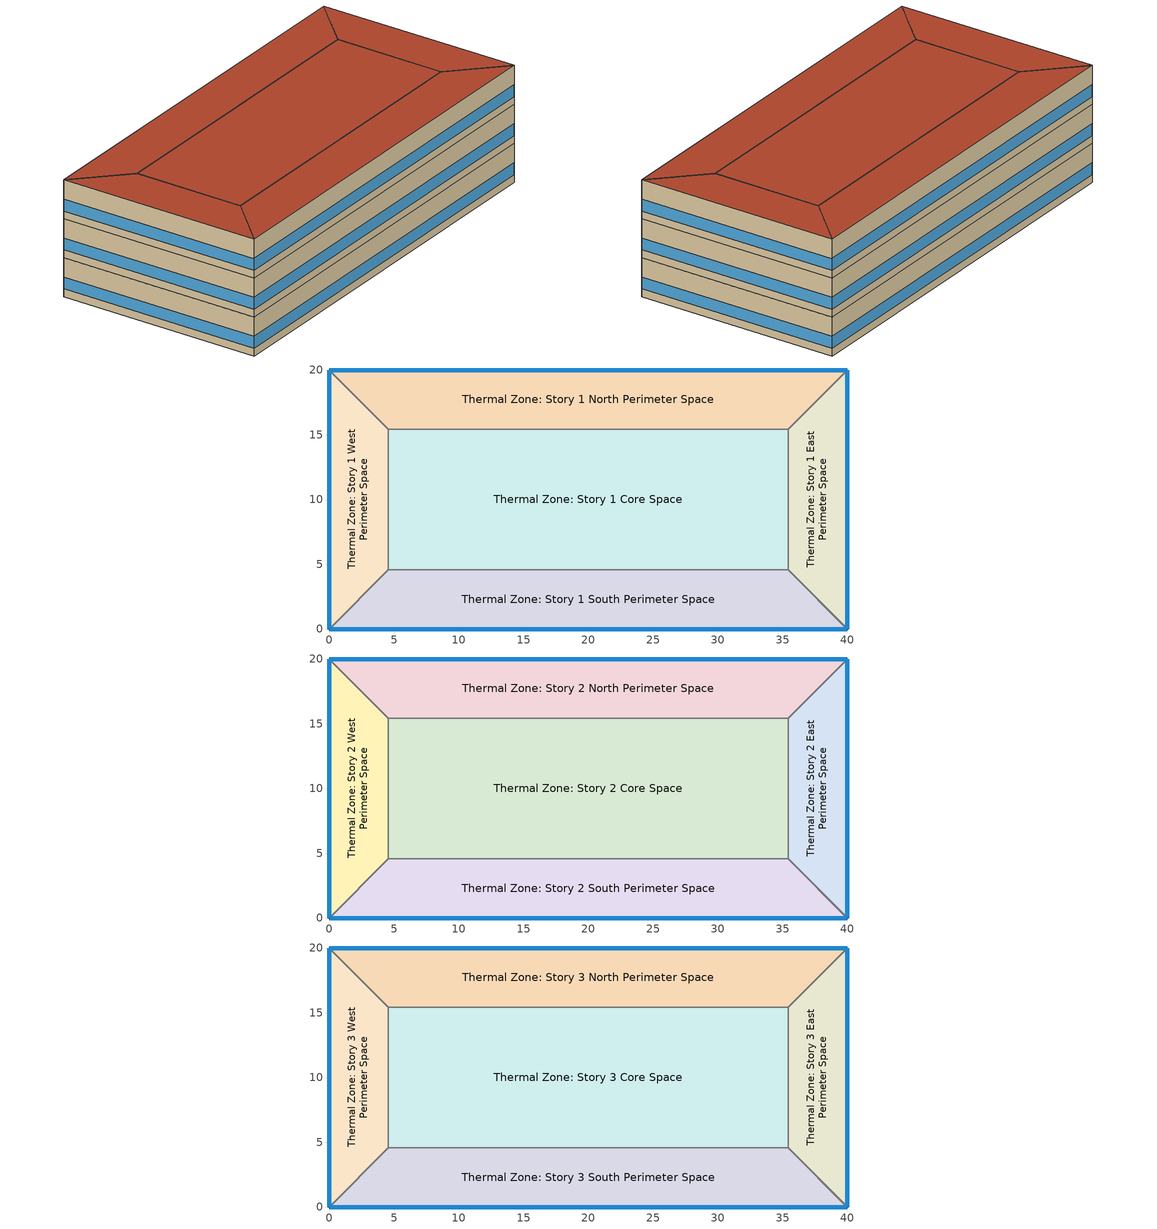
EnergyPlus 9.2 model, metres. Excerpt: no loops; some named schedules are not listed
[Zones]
Thermal Zone: Story 1 Core Space
 floor ground (ExtSlabCarpet 4in ClimateZone 1-8): 35.43,15.43 35.43,4.57 4.57,4.57 4.57,15.43 z0
 wall to Thermal Zone: Story 1 West Perimeter Space (Interior Wall): 4.57,15.43 4.57,4.57 z0:3.8
 wall to Thermal Zone: Story 1 North Perimeter Space (Interior Wall): 35.43,15.43 4.57,15.43 z0:3.8
 wall to Thermal Zone: Story 1 East Perimeter Space (Interior Wall): 35.43,4.57 35.43,15.43 z0:3.8
 wall to Thermal Zone: Story 1 South Perimeter Space (Interior Wall): 4.57,4.57 35.43,4.57 z0:3.8
Thermal Zone: Story 1 East Perimeter Space
 floor ground (ExtSlabCarpet 4in ClimateZone 1-8): 40,20 40,0 35.43,4.57 35.43,15.43 z0
 wall outside (ASHRAE 90.1-2007 ExtWall Mass ClimateZone 5): 40,0 40,20 z0:3.8
 wall to Thermal Zone: Story 1 South Perimeter Space (Interior Wall): 35.43,4.57 40,0 z0:3.8
 wall to Thermal Zone: Story 1 North Perimeter Space (Interior Wall): 40,20 35.43,15.43 z0:3.8
 window (ASHRAE 90.1-2007 ExtWindow Metal ClimateZone 4-6): 40,0.03 40,19.97 z0.76:1.9
Thermal Zone: Story 1 North Perimeter Space
 floor ground (ExtSlabCarpet 4in ClimateZone 1-8): 40,20 35.43,15.43 4.57,15.43 0,20 z0
 wall outside (ASHRAE 90.1-2007 ExtWall Mass ClimateZone 5): 40,20 0,20 z0:3.8
 wall to Thermal Zone: Story 1 West Perimeter Space (Interior Wall): 0,20 4.57,15.43 z0:3.8
 window (ASHRAE 90.1-2007 ExtWindow Metal ClimateZone 4-6): 39.97,20 0.03,20 z0.76:1.9
Thermal Zone: Story 1 South Perimeter Space
 floor ground (ExtSlabCarpet 4in ClimateZone 1-8): 35.43,4.57 40,0 0,0 4.57,4.57 z0
 wall outside (ASHRAE 90.1-2007 ExtWall Mass ClimateZone 5): 0,0 40,0 z0:3.8
 wall to Thermal Zone: Story 1 West Perimeter Space (Interior Wall): 4.57,4.57 0,0 z0:3.8
 window (ASHRAE 90.1-2007 ExtWindow Metal ClimateZone 4-6): 0.03,0 39.97,0 z0.76:1.9
Thermal Zone: Story 1 West Perimeter Space
 floor ground (ExtSlabCarpet 4in ClimateZone 1-8): 0,20 4.57,15.43 4.57,4.57 0,0 z0
 wall outside (ASHRAE 90.1-2007 ExtWall Mass ClimateZone 5): 0,20 0,0 z0:3.8
 window (ASHRAE 90.1-2007 ExtWindow Metal ClimateZone 4-6): 0,19.97 0,0.03 z0.76:1.9
Thermal Zone: Story 2 Core Space
 floor to Thermal Zone: Story 1 Core Space (Interior Floor): 35.43,15.43 35.43,4.57 4.57,4.57 4.57,15.43 z3.8
 wall to Thermal Zone: Story 2 West Perimeter Space (Interior Wall): 4.57,15.43 4.57,4.57 z3.8:7.6
 wall to Thermal Zone: Story 2 North Perimeter Space (Interior Wall): 35.43,15.43 4.57,15.43 z3.8:7.6
 wall to Thermal Zone: Story 2 East Perimeter Space (Interior Wall): 35.43,4.57 35.43,15.43 z3.8:7.6
 wall to Thermal Zone: Story 2 South Perimeter Space (Interior Wall): 4.57,4.57 35.43,4.57 z3.8:7.6
Thermal Zone: Story 2 East Perimeter Space
 floor to Thermal Zone: Story 1 East Perimeter Space (Interior Floor): 40,20 40,0 35.43,4.57 35.43,15.43 z3.8
 wall outside (ASHRAE 90.1-2007 ExtWall Mass ClimateZone 5): 40,0 40,20 z3.8:7.6
 wall to Thermal Zone: Story 2 South Perimeter Space (Interior Wall): 35.43,4.57 40,0 z3.8:7.6
 wall to Thermal Zone: Story 2 North Perimeter Space (Interior Wall): 40,20 35.43,15.43 z3.8:7.6
 window (ASHRAE 90.1-2007 ExtWindow Metal ClimateZone 4-6): 40,0.03 40,19.97 z4.56:5.7
Thermal Zone: Story 2 North Perimeter Space
 floor to Thermal Zone: Story 1 North Perimeter Space (Interior Floor): 40,20 35.43,15.43 4.57,15.43 0,20 z3.8
 wall outside (ASHRAE 90.1-2007 ExtWall Mass ClimateZone 5): 40,20 0,20 z3.8:7.6
 wall to Thermal Zone: Story 2 West Perimeter Space (Interior Wall): 0,20 4.57,15.43 z3.8:7.6
 window (ASHRAE 90.1-2007 ExtWindow Metal ClimateZone 4-6): 39.97,20 0.03,20 z4.56:5.7
Thermal Zone: Story 2 South Perimeter Space
 floor to Thermal Zone: Story 1 South Perimeter Space (Interior Floor): 35.43,4.57 40,0 0,0 4.57,4.57 z3.8
 wall outside (ASHRAE 90.1-2007 ExtWall Mass ClimateZone 5): 0,0 40,0 z3.8:7.6
 wall to Thermal Zone: Story 2 West Perimeter Space (Interior Wall): 4.57,4.57 0,0 z3.8:7.6
 window (ASHRAE 90.1-2007 ExtWindow Metal ClimateZone 4-6): 0.03,0 39.97,0 z4.56:5.7
Thermal Zone: Story 2 West Perimeter Space
 floor to Thermal Zone: Story 1 West Perimeter Space (Interior Floor): 0,20 4.57,15.43 4.57,4.57 0,0 z3.8
 wall outside (ASHRAE 90.1-2007 ExtWall Mass ClimateZone 5): 0,20 0,0 z3.8:7.6
 window (ASHRAE 90.1-2007 ExtWindow Metal ClimateZone 4-6): 0,19.97 0,0.03 z4.56:5.7
Thermal Zone: Story 3 Core Space
 floor to Thermal Zone: Story 2 Core Space (Interior Floor): 35.43,15.43 35.43,4.57 4.57,4.57 4.57,15.43 z7.6
 wall to Thermal Zone: Story 3 West Perimeter Space (Interior Wall): 4.57,15.43 4.57,4.57 z7.6:11.4
 wall to Thermal Zone: Story 3 North Perimeter Space (Interior Wall): 35.43,15.43 4.57,15.43 z7.6:11.4
 wall to Thermal Zone: Story 3 East Perimeter Space (Interior Wall): 35.43,4.57 35.43,15.43 z7.6:11.4
 wall to Thermal Zone: Story 3 South Perimeter Space (Interior Wall): 4.57,4.57 35.43,4.57 z7.6:11.4
 roof outside (ASHRAE 90.1-2007 ExtRoof IEAD ClimateZone 2-8): 35.43,4.57 35.43,15.43 4.57,15.43 4.57,4.57 z11.4
Thermal Zone: Story 3 East Perimeter Space
 floor to Thermal Zone: Story 2 East Perimeter Space (Interior Floor): 40,20 40,0 35.43,4.57 35.43,15.43 z7.6
 wall outside (ASHRAE 90.1-2007 ExtWall Mass ClimateZone 5): 40,0 40,20 z7.6:11.4
 wall to Thermal Zone: Story 3 South Perimeter Space (Interior Wall): 35.43,4.57 40,0 z7.6:11.4
 wall to Thermal Zone: Story 3 North Perimeter Space (Interior Wall): 40,20 35.43,15.43 z7.6:11.4
 window (ASHRAE 90.1-2007 ExtWindow Metal ClimateZone 4-6): 40,0.03 40,19.97 z8.36:9.5
 roof outside (ASHRAE 90.1-2007 ExtRoof IEAD ClimateZone 2-8): 40,0 40,20 35.43,15.43 35.43,4.57 z11.4
Thermal Zone: Story 3 North Perimeter Space
 floor to Thermal Zone: Story 2 North Perimeter Space (Interior Floor): 40,20 35.43,15.43 4.57,15.43 0,20 z7.6
 wall outside (ASHRAE 90.1-2007 ExtWall Mass ClimateZone 5): 40,20 0,20 z7.6:11.4
 wall to Thermal Zone: Story 3 West Perimeter Space (Interior Wall): 0,20 4.57,15.43 z7.6:11.4
 window (ASHRAE 90.1-2007 ExtWindow Metal ClimateZone 4-6): 39.97,20 0.03,20 z8.36:9.5
 roof outside (ASHRAE 90.1-2007 ExtRoof IEAD ClimateZone 2-8): 35.43,15.43 40,20 0,20 4.57,15.43 z11.4
Thermal Zone: Story 3 South Perimeter Space
 floor to Thermal Zone: Story 2 South Perimeter Space (Interior Floor): 35.43,4.57 40,0 0,0 4.57,4.57 z7.6
 wall outside (ASHRAE 90.1-2007 ExtWall Mass ClimateZone 5): 0,0 40,0 z7.6:11.4
 wall to Thermal Zone: Story 3 West Perimeter Space (Interior Wall): 4.57,4.57 0,0 z7.6:11.4
 window (ASHRAE 90.1-2007 ExtWindow Metal ClimateZone 4-6): 0.03,0 39.97,0 z8.36:9.5
 roof outside (ASHRAE 90.1-2007 ExtRoof IEAD ClimateZone 2-8): 40,0 35.43,4.57 4.57,4.57 0,0 z11.4
Thermal Zone: Story 3 West Perimeter Space
 floor to Thermal Zone: Story 2 West Perimeter Space (Interior Floor): 0,20 4.57,15.43 4.57,4.57 0,0 z7.6
 wall outside (ASHRAE 90.1-2007 ExtWall Mass ClimateZone 5): 0,20 0,0 z7.6:11.4
 window (ASHRAE 90.1-2007 ExtWindow Metal ClimateZone 4-6): 0,19.97 0,0.03 z8.36:9.5
 roof outside (ASHRAE 90.1-2007 ExtRoof IEAD ClimateZone 2-8): 0,0 4.57,4.57 4.57,15.43 0,20 z11.4
[Building]
Building 1: North Axis {deg}=0; Terrain=Suburbs; Loads Convergence Tolerance Value=.04; Temperature Convergence Tolerance Value {deltaC}=.4; Solar Distribution=FullExterior; Maximum Number of Warmup Days=25; Minimum Number of Warmup Days=6
[Site:Location]
Site 1: Latitude {deg}=41.98; Longitude {deg}=-87.92; Time Zone {hr}=-6; Elevation {m}=201
[SizingPeriod:DesignDay] Month=7; Day of Month=21; Day Type=SummerDesignDay; Daily Dry-Bulb Temperature Range {deltaC}=10.5; Dry-Bulb Temperature Range Modifier Type=DefaultMultipliers; Barometric Pressure {Pa}=98934; Wind Speed {m/s}=5.2; Wind Direction {deg}=230; Rain Indicator=No; Snow Indicator=No; Daylight Saving Time Indicator=No; Solar Model Indicator=ASHRAETau; ASHRAE Clear Sky Optical Depth for Beam Irradiance (taub)=0.455; ASHRAE Clear Sky Optical Depth for Diffuse Irradiance (taud)=2.05
Name | Maximum Dry-Bulb Temperature {C} | Humidity Condition Type | Wetbulb or DewPoint at Maximum Dry-Bulb {C} | Enthalpy at Maximum Dry-Bulb {J/kg}
Chicago Ohare Intl Ap Ann Clg .4% Condns DB=>MWB | 33.3 | Wetbulb | 23.7
Chicago Ohare Intl Ap Ann Clg .4% Condns DP=>MDB | 28.9 | Dewpoint | 23.8
Chicago Ohare Intl Ap Ann Clg .4% Condns Enth=>MDB | 31.4 | Enthalpy |  | 79200
Chicago Ohare Intl Ap Ann Clg .4% Condns WB=>MDB | 31.2 | Wetbulb | 25.5
[Material] Thermal Absorptance=0.9
Name | Roughness | Thickness {m} | Conductivity {W/m-K} | Density {kg/m3} | Specific Heat {J/kg-K} | Solar Absorptance | Visible Absorptance
1/2IN Gypsum | Smooth | 0.0127 | 0.16 | 784.9 | 830 | 0.4 | 0.4
1IN Stucco | Smooth | 0.0253 | 0.6918 | 1858 | 837 | 0.92 | 0.92
8IN CONCRETE HW RefBldg | Rough | 0.2032 | 1.311 | 2240 | 836.8 | 0.7 | 0.7
F16 Acoustic tile | MediumSmooth | 0.0191 | 0.06 | 368 | 590 | 0.3 | 0.3
G01a 19mm gypsum board | MediumSmooth | 0.019 | 0.16 | 800 | 1090 | 0.4 | 0.4
IEAD Roof Insulation R-19.72 IP | MediumRough | 0.170137 | 0.049 | 265 | 836.8 | 0.7 | 0.7
M11 100mm lightweight concrete | MediumRough | 0.1016 | 0.53 | 1280 | 840 | 0.5 | 0.5
Mass Wall Insulation R-8.72 IP | MediumRough | 0.075271 | 0.049 | 265 | 836.8 | 0.7 | 0.7
MAT-CC05 4 HW CONCRETE | Rough | 0.1016 | 1.311 | 2240 | 836.8 | 0.85 | 0.85
Metal Decking | MediumSmooth | 0.0015 | 45.006 | 7680 | 418.4 | 0.6 | 0.6
Roof Membrane | VeryRough | 0.0095 | 0.16 | 1121.29 | 1460 | 0.7 | 0.7
[Material:AirGap]
Name | Thermal Resistance {m2-K/W}
F04 Wall air space resistance | 0.15
F05 Ceiling air space resistance | 0.18
[Material:NoMass]
CP02 CARPET PAD: Roughness=Smooth; Thermal Resistance {m2-K/W}=0.1; Thermal Absorptance=0.9; Solar Absorptance=0.8; Visible Absorptance=0.8
[WindowMaterial:SimpleGlazingSystem]
Fixed Window 3.12/0.40/0.31: U-Factor {W/m2-K}=3.12304; Solar Heat Gain Coefficient=0.4; Visible Transmittance=0.31
[Construction]
ASHRAE 90.1-2007 ExtRoof IEAD ClimateZone 2-8: Roof Membrane, IEAD Roof Insulation R-19.72 IP, Metal Decking
ASHRAE 90.1-2007 ExtWall Mass ClimateZone 5: 1IN Stucco, 8IN CONCRETE HW RefBldg, Mass Wall Insulation R-8.72 IP, 1/2IN Gypsum
ASHRAE 90.1-2007 ExtWindow Metal ClimateZone 4-6: Fixed Window 3.12/0.40/0.31
ExtSlabCarpet 4in ClimateZone 1-8: MAT-CC05 4 HW CONCRETE, CP02 CARPET PAD
Interior Floor: F16 Acoustic tile, F05 Ceiling air space resistance, M11 100mm lightweight concrete
Interior Wall: G01a 19mm gypsum board, F04 Wall air space resistance, G01a 19mm gypsum board
[Zone] Type=1; Multiplier=1; Ceiling Height {m}=Autocalculate; Volume {m3}=Autocalculate; Floor Area {m2}=Autocalculate
Thermal Zone: Story 1 Core Space; Thermal Zone: Story 1 East Perimeter Space; Thermal Zone: Story 1 North Perimeter Space; Thermal Zone: Story 1 South Perimeter Space; Thermal Zone: Story 1 West Perimeter Space; Thermal Zone: Story 2 Core Space; Thermal Zone: Story 2 East Perimeter Space; Thermal Zone: Story 2 North Perimeter Space; Thermal Zone: Story 2 South Perimeter Space; Thermal Zone: Story 2 West Perimeter Space; Thermal Zone: Story 3 Core Space; Thermal Zone: Story 3 East Perimeter Space; Thermal Zone: Story 3 North Perimeter Space; Thermal Zone: Story 3 South Perimeter Space; Thermal Zone: Story 3 West Perimeter Space
[ZoneControl:Thermostat]
Thermal Zone: Story 1 East Perimeter Space Thermostat: Zone or ZoneList=Thermal Zone: Story 1 East Perimeter Space; Control Type Schedule=Thermal Zone: Story 1 East Perimeter Space Thermostat Schedule; Control 1=Thermostat Setpoint Dual Setpoint 2
[ThermostatSetpoint:DualSetpoint]
Thermostat Setpoint Dual Setpoint 2: Heating Setpoint Temperature Schedule=Large Office HtgSetp; Cooling Setpoint Temperature Schedule=Large Office ClgSetp
[Fan:ConstantVolume]
PTHP CV Fan: Availability Schedule=Always On Discrete 1; Fan Total Efficiency=0.7; Pressure Rise {Pa}=250; Maximum Flow Rate {m3/s}=AutoSize; Motor Efficiency=0.9; Motor In Airstream Fraction=1
[Coil:Cooling:DX:SingleSpeed]
PTHP 1 Spd DX Clg Coil: Availability Schedule=Always On Discrete 1; Gross Rated Total Cooling Capacity {W}=Autosize; Gross Rated Sensible Heat Ratio=Autosize; Gross Rated Cooling COP {W/W}=3; Rated Air Flow Rate {m3/s}=Autosize; Rated Evaporator Fan Power Per Volume Flow Rate {W/(m3/s)}=773.3; Total Cooling Capacity Function of Temperature Curve=OS:Curve:Biquadratic 9; Total Cooling Capacity Function of Flow Fraction Curve=OS:Curve:Quadratic 11; Energy Input Ratio Function of Temperature Curve=OS:Curve:Biquadratic 10; Energy Input Ratio Function of Flow Fraction Curve=OS:Curve:Quadratic 12; Part Load Fraction Correlation Curve=OS:Curve:Quadratic 13; Minimum Outdoor Dry-Bulb Temperature for Compressor Operation {C}=-25; Nominal Time for Condensate Removal to Begin {s}=0; Ratio of Initial Moisture Evaporation Rate and Steady State Latent Capacity=0; Maximum Cycling Rate {cycles/hr}=0; Latent Capacity Time Constant {s}=0; Condenser Type=AirCooled; Evaporative Condenser Effectiveness=0; Evaporative Condenser Pump Rated Power Consumption {W}=0; Crankcase Heater Capacity {W}=0; Maximum Outdoor Dry-Bulb Temperature for Crankcase Heater Operation {C}=0; Basin Heater Capacity {W/K}=0; Basin Heater Setpoint Temperature {C}=10
[Zone equipment]
Thermal Zone: Story 1 East Perimeter Space: PTHP
[Sizing:Zone]
Thermal Zone: Story 1 East Perimeter Space: Zone Cooling Design Supply Air Temperature Input Method=SupplyAirTemperature; Zone Cooling Design Supply Air Temperature {C}=14; Zone Heating Design Supply Air Temperature Input Method=SupplyAirTemperature; Zone Heating Design Supply Air Temperature {C}=40; Zone Cooling Design Supply Air Humidity Ratio {kgWater/kgDryAir}=0.0085; Zone Heating Design Supply Air Humidity Ratio {kgWater/kgDryAir}=0.008; Design Specification Outdoor Air Object=90.1-2007 - Office - OpenOffice Ventilation; Cooling Design Air Flow Method=DesignDay; Cooling Design Air Flow Rate {m3/s}=0; Cooling Minimum Air Flow per Zone Floor Area {m3/s-m2}=0.000762; Cooling Minimum Air Flow {m3/s}=0; Cooling Minimum Air Flow Fraction=0; Heating Design Air Flow Method=DesignDay; Heating Design Air Flow Rate {m3/s}=0; Heating Maximum Air Flow per Zone Floor Area {m3/s-m2}=0.002032; Heating Maximum Air Flow {m3/s}=0.141576; Heating Maximum Air Flow Fraction=0.3; Design Specification Zone Air Distribution Object=Thermal Zone: Story 1 East Perimeter Space Design Spec Zone Air Dist
[DesignSpecification:ZoneAirDistribution]
Thermal Zone: Story 1 East Perimeter Space Design Spec Zone Air Dist: Zone Air Distribution Effectiveness in Cooling Mode=1; Zone Air Distribution Effectiveness in Heating Mode=1
[DesignSpecification:OutdoorAir]
90.1-2007 - Office - OpenOffice Ventilation: Outdoor Air Method=Sum; Outdoor Air Flow per Person {m3/s-person}=0.00235974; Outdoor Air Flow per Zone Floor Area {m3/s-m2}=0.0003048; Outdoor Air Flow per Zone {m3/s}=0; Outdoor Air Flow Air Changes per Hour {1/hr}=0
[ZoneHVAC:PackagedTerminalHeatPump]
PTHP: Availability Schedule=Always On Discrete 1; Cooling Supply Air Flow Rate {m3/s}=Autosize; Heating Supply Air Flow Rate {m3/s}=Autosize; No Load Supply Air Flow Rate {m3/s}=Autosize; Cooling Outdoor Air Flow Rate {m3/s}=Autosize; Heating Outdoor Air Flow Rate {m3/s}=Autosize; No Load Outdoor Air Flow Rate {m3/s}=Autosize; Supply Air Fan=PTHP CV Fan; Heating Coil=PTHP 1 Spd DX Htg Coil; Heating Convergence Tolerance=0.001; Cooling Coil=PTHP 1 Spd DX Clg Coil; Cooling Convergence Tolerance=0.001; Supplemental Heating Coil=PTHP Elec Htg Backup Coil; Maximum Supply Air Temperature from Supplemental Heater {C}=Autosize; Maximum Outdoor Dry-Bulb Temperature for Supplemental Heater Operation {C}=21; Fan Placement=DrawThrough
[Coil:Heating:DX:SingleSpeed]
PTHP 1 Spd DX Htg Coil: Availability Schedule=Always On Discrete 1; Gross Rated Heating Capacity {W}=Autosize; Gross Rated Heating COP {W/W}=5; Rated Air Flow Rate {m3/s}=Autosize; Rated Supply Fan Power Per Volume Flow Rate {W/(m3/s)}=773.3; Heating Capacity Function of Temperature Curve=OS:Curve:Biquadratic 11; Heating Capacity Function of Flow Fraction Curve=OS:Curve:Quadratic 14; Energy Input Ratio Function of Temperature Curve=OS:Curve:Biquadratic 12; Energy Input Ratio Function of Flow Fraction Curve=OS:Curve:Quadratic 15; Part Load Fraction Correlation Curve=OS:Curve:Quadratic 16; Minimum Outdoor Dry-Bulb Temperature for Compressor Operation {C}=-8; Maximum Outdoor Dry-Bulb Temperature for Defrost Operation {C}=5; Crankcase Heater Capacity {W}=0; Maximum Outdoor Dry-Bulb Temperature for Crankcase Heater Operation {C}=10; Defrost Strategy=Resistive; Defrost Control=Timed; Defrost Time Period Fraction=0.166667; Resistive Defrost Heater Capacity {W}=2000
[Coil:Heating:Electric]
PTHP Elec Htg Backup Coil: Availability Schedule=Always On Discrete 1; Efficiency=1; Nominal Capacity {W}=Autosize
[AvailabilityManager:Scheduled] Schedule=Always On Discrete
Electric Furnace Availability Manager; Air Loop HVAC Outdoor Air System 3 Availability Manager; Gas Fired Furnace Availability Manager; Air Loop HVAC Outdoor Air System 2 Availability Manager; Packaged Rooftop Air Conditioner Availability Manager; Air Loop HVAC Outdoor Air System 1 Availability Manager; Packaged Rooftop VAV with PFP Boxes and Reheat Availability Manager; Air Loop HVAC Outdoor Air System 5 Availability Manager; Packaged Rooftop VAV with Reheat Availability Manager; Air Loop HVAC Outdoor Air System 4 Availability Manager; VAV with PFP Boxes and Reheat Availability Manager; Air Loop HVAC Outdoor Air System 7 Availability Manager; VAV with Reheat Availability Manager; Air Loop HVAC Outdoor Air System 6 Availability Manager
[UtilityCost:Tariff] Monthly Charge or Variable=0
Name | Output Meter | Conversion Factor Choice | Time of Use Period Schedule | Season Schedule | Demand Window Length
Secondary General | ElectricityPurchased:Facility | kWh | TimeOfDaySchedule | TwoSeasonSchedule | QuarterHour
Large CG | Gas:Facility | MMBtu |  |  | Day
Generic District Cooling | DistrictCooling:Facility | MMBtu |  |  | Day
Generic District Heating | DistrictHeating:Facility | MMBtu |  |  | Day
Generic Water | Water:Facility |  |  |  | Day
Generic Fuel Oil 1 | FuelOil#1:Facility |  |  |  | Day
[UtilityCost:Charge:Simple]
Name | Utility Cost Charge Simple | Tariff | Source Variable | Season | Category Variable | Cost per Unit Value or Variable
 | Secondary GeneralSummerOnPeakEnergyCharge | Secondary General | peakEnergy | summer | EnergyCharges | 0.0384964
 | Secondary GeneralSummerOffPeakEnergyCharge | Secondary General | offPeakEnergy | summer | EnergyCharges | 0.0384964
 | Secondary GeneralWinterOnPeakEnergyCharge | Secondary General | peakEnergy | winter | EnergyCharges | 0.039955
 | Secondary GeneralWinterOffPeakEnergyCharge | Secondary General | offPeakEnergy | winter | EnergyCharges | 0.039955
 | Secondary GeneralSummerDemandCharge | Secondary General | totalDemand | summer | DemandCharges | 21.6342
 | Secondary GeneralWinterDemandCharge | Secondary General | totalDemand | winter | DemandCharges | 18.1736
 | FlatEnergyCharge-Gas | Large CG | totalEnergy | Annual | EnergyCharges | 4.92174
 | FlatDemandCharge-Gas | Large CG | totalDemand | Annual | DemandCharges | 8.276175
 | FlatEnergyCharge-DistrictCooling | Generic District Cooling | totalEnergy | Annual | EnergyCharges | 6
 | FlatDemandCharge-DistrictCooling | Generic District Cooling | totalDemand | Annual | DemandCharges | 0
 | FlatEnergyCharge-DistrictHeating | Generic District Heating | totalEnergy | Annual | EnergyCharges | 6
 | FlatDemandCharge-DistrictHeating | Generic District Heating | totalDemand | Annual | DemandCharges | 0
 | FlatEnergyCharge-Water | Generic Water | totalEnergy | Annual | EnergyCharges | 12000
 | FlatEnergyCharge-Fuel Oil 1 | Generic Fuel Oil 1 | totalEnergy | Annual | EnergyCharges | 12000
[Schedule:Compact]
Thermal Zone: Story 1 East Perimeter Space Thermostat Schedule: Through: 12/31, For: AllDays, Until: 24:00, 4
TwoSeasonSchedule: Through: 5/31, For: AllDays, Until: 24:00, 1, Through: 9/30, For: AllDays, Until: 24:00, 3, Through: 12/31, For: AllDays, Until: 24:00, 1
TimeOfDaySchedule: Through: 12/31, For: Weekdays, Until: 9:00, 3, Until: 21:00, 1, Until: 24:00, 3, For: AllOtherDays, Until: 24:00, 3
[Schedule:Week:Daily]
Schedule:Week:Daily {9cb198a9-0971-4e0a-b438-0460d33db755}: Large Office HtgSetp Rule 1 Day Schedule, Large Office HtgSetp Default Schedule, Large Office HtgSetp Default Schedule, Large Office HtgSetp Default Schedule, Large Office HtgSetp Default Schedule, Large Office HtgSetp Default Schedule, Large Office HtgSetp Rule 2 Day Schedule, Large Office HtgSetp Default Schedule, Large Office HtgSetp Summer Design Day, Large Office HtgSetp Winter Design Day, Large Office HtgSetp Default Schedule, Large Office HtgSetp Default Schedule
[Schedule:Year]
Large Office HtgSetp: Schedule:Week:Daily {9cb198a9-0971-4e0a-b438-0460d33db755}, 1, 1, 12, 31
Large Office ClgSetp: Schedule:Week:Daily {f6675177-2cb9-4cea-8939-af2c6a593938}, 1, 1, 12, 31
[Schedule:Constant]
Always On Discrete 1: Schedule Type Limits 1, 1
Always On Discrete: Schedule Type Limits 2, 1
[Curve:Biquadratic]
Name | Coefficient1 Constant | Coefficient2 x | Coefficient3 x**2 | Coefficient4 y | Coefficient5 y**2 | Coefficient6 x*y | Minimum Value of x | Maximum Value of x | Minimum Value of y | Maximum Value of y
OS:Curve:Biquadratic 11 | 0.758746 | 0 | 0 | 0.027626 | 0.000148716 | 0 | 0 | 1 | 0 | 1
OS:Curve:Biquadratic 12 | 1.19248 | -0.0300438 | 0.00103745 | 0 | 0 | 0 | -20 | 20 | 0 | 1
OS:Curve:Biquadratic 9 | 0.42415 | 0.04426 | -0.00042 | 0.00333 | -8e-005 | -0.00021 | 17 | 22 | 13 | 46
OS:Curve:Biquadratic 10 | 1.23649 | -0.02431 | 0.00057 | -0.01434 | 0.00063 | -0.00038 | 17 | 22 | 13 | 46
[Curve:Quadratic]
Name | Coefficient1 Constant | Coefficient2 x | Coefficient3 x**2 | Minimum Value of x | Maximum Value of x
OS:Curve:Quadratic 14 | 0.84 | 0.16 | 0 | 0.5 | 1.5
OS:Curve:Quadratic 15 | 1.3824 | -0.4336 | 0.0512 | 0 | 1
OS:Curve:Quadratic 16 | 0.85 | 0.15 | 0 | 0 | 1
OS:Curve:Quadratic 11 | 0.77136 | 0.34053 | -0.11088 | 0.75918 | 1.13877
OS:Curve:Quadratic 12 | 1.2055 | -0.32953 | 0.12308 | 0.75918 | 1.13877
OS:Curve:Quadratic 13 | 0.771 | 0.229 | 0 | 0 | 1
